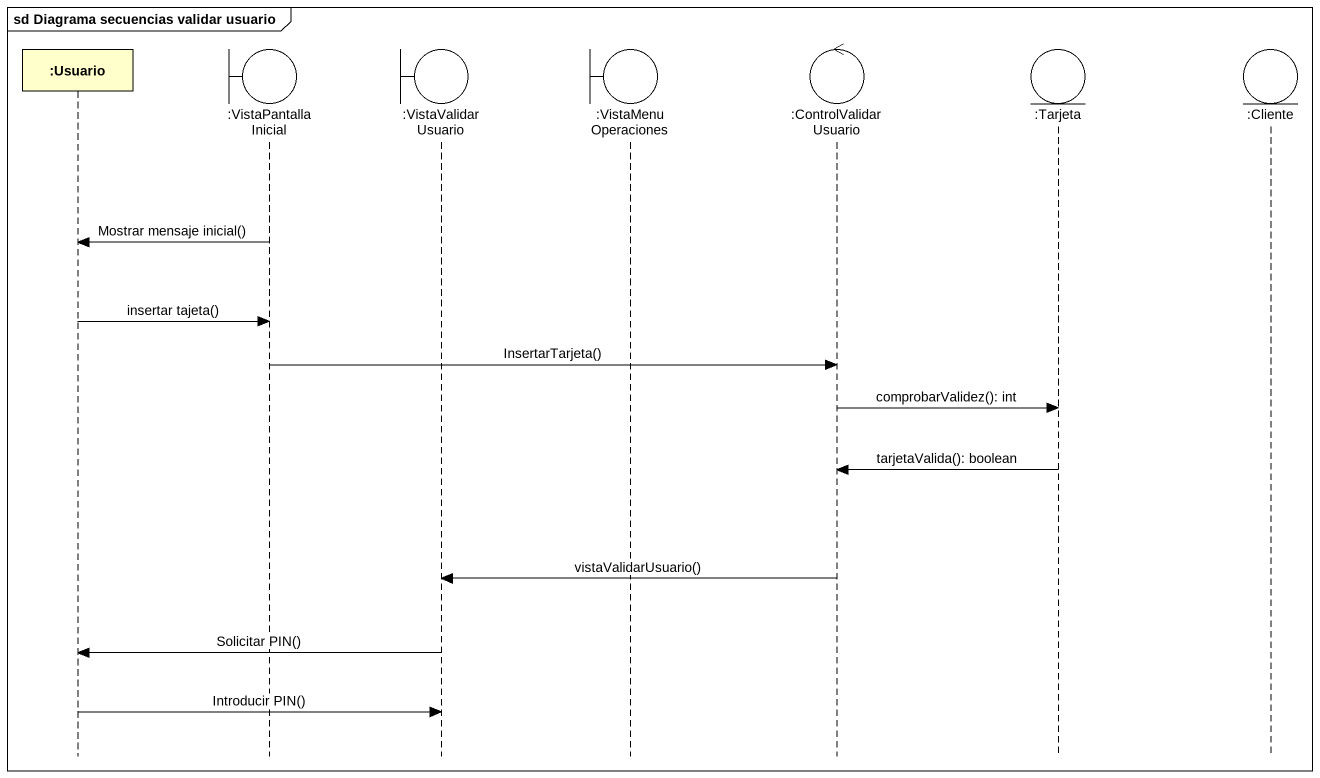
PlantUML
@startuml
mainframe sd Diagrama secuencias validar usuario
hide footbox
participant ":Usuario" as Usuario
boundary ":VistaPantallaInicial" as VistaPantallaInicial
boundary ":VistaValidarUsuario" as VistaValidarUsuario
boundary ":VistaMenuOperaciones" as VistaMenuOperaciones
control ":ControlValidarUsuario" as ControlValidarUsuario
entity ":Tarjeta" as Tarjeta
entity ":Cliente" as Cliente

VistaPantallaInicial -> Usuario : Mostrar mensaje inicial()
Usuario -> VistaPantallaInicial : insertar tajeta()
VistaPantallaInicial -> ControlValidarUsuario : InsertarTarjeta()
ControlValidarUsuario -> Tarjeta : comprobarValidez(): int
Tarjeta -> ControlValidarUsuario : tarjetaValida(): boolean
ControlValidarUsuario -> VistaValidarUsuario : vistaValidarUsuario()
VistaValidarUsuario -> Usuario : Solicitar PIN()
Usuario -> VistaValidarUsuario : Introducir PIN()
@enduml
